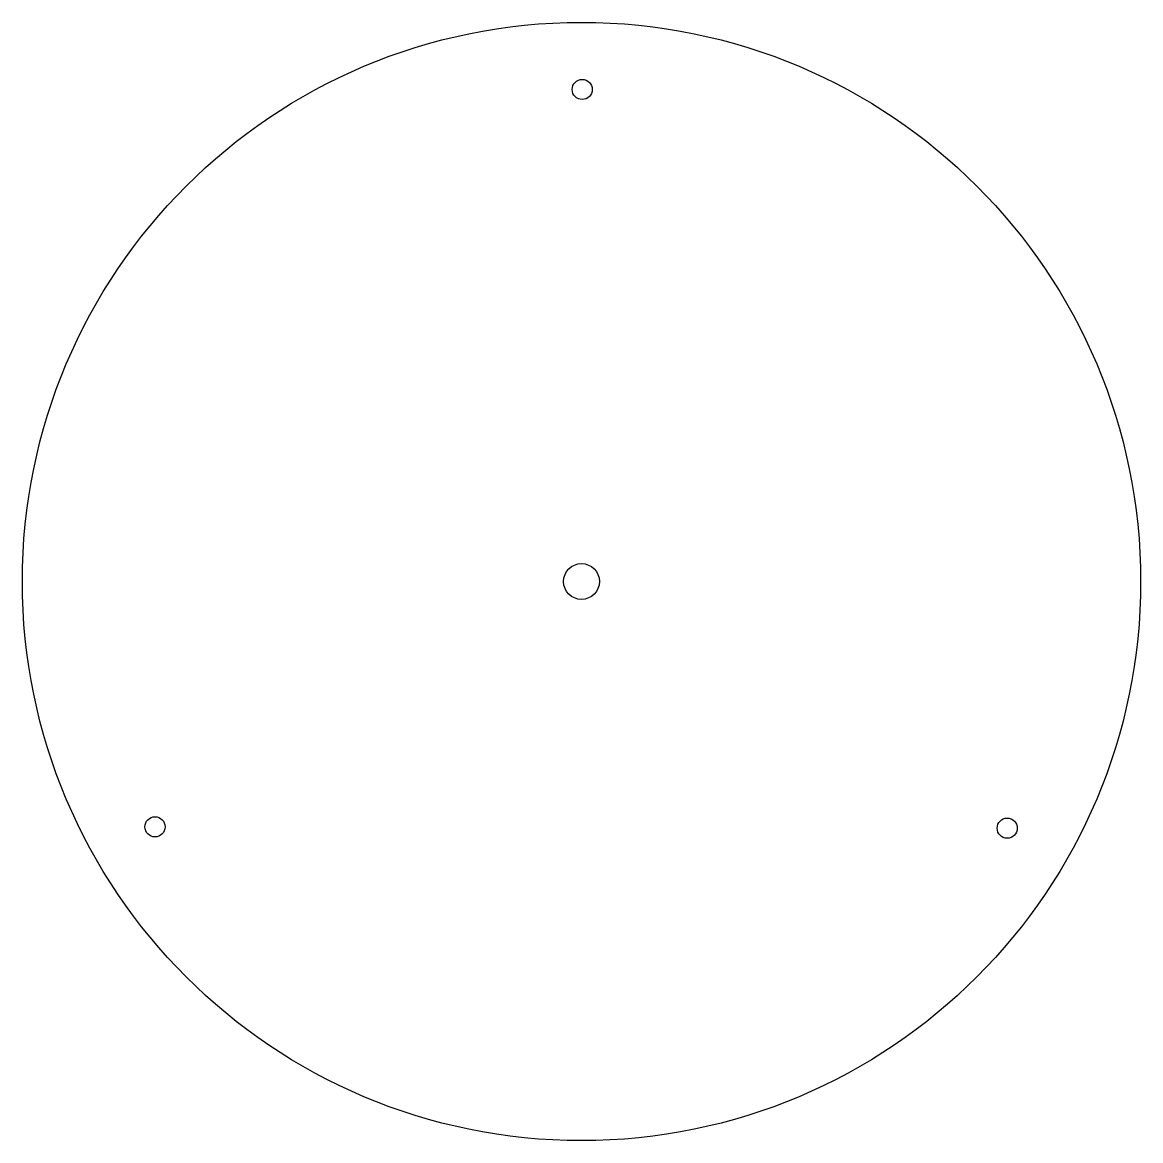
# Model space of a CAD drawing. Header units: millimetres. Extents: x -125 to 125, y -125 to 125.
import ezdxf

# ---------------------------------------------------------------- set-up
doc = ezdxf.new("R2010")
doc.units = ezdxf.units.MM
doc.layers.get('0').update_dxf_attribs({"linetype": 'CONTINUOUS'})

msp = doc.modelspace()

# ---------------------------------------------------------------- linework, layer by layer
for centre, radius in [((0, 0), 125), ((0, 0), 125), ((0, 0), 125), ((0.17, 110), 2.25), ((0, 0), 4), ((-95.35, -54.85), 2.25), ((95.18, -55.15), 2.25)]:
    msp.add_circle(centre, radius)

doc.saveas('drawing.dxf')
